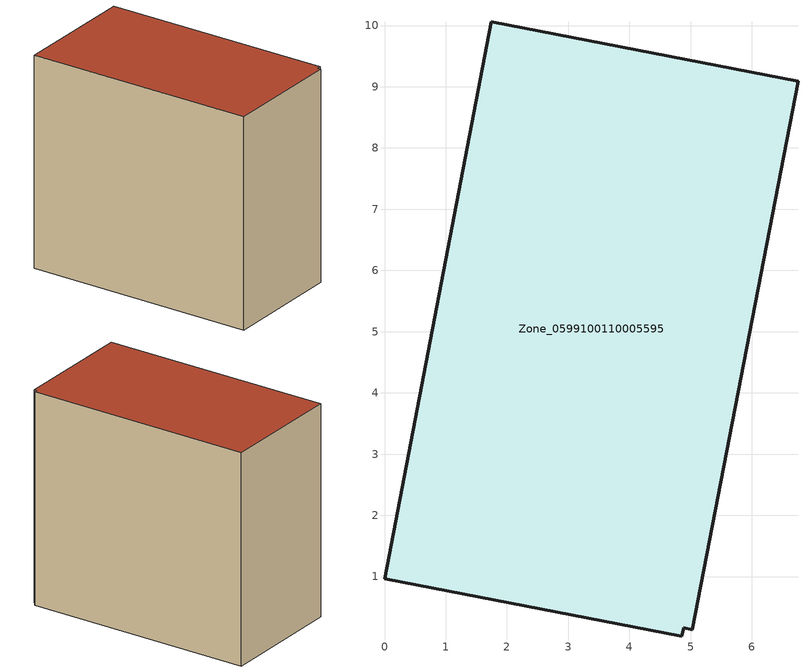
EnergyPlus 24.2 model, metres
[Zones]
Zone_0599100110005595
 floor ground (C_G): 4.89,0.17 4.86,0.03 0,0.96 1.74,10.06 6.75,9.09 5.02,0.13 z0
 wall outside (C_F): 6.75,9.09 1.74,10.06 0,0.96 4.86,0.03 4.89,0.17 5.02,0.13 6.75,9.09 z0:8.58
 roof outside (C_R): 5.02,0.13 6.75,9.09 1.74,10.06 0,0.96 4.86,0.03 4.89,0.17 z8.58
[BUILDING]
Pand.0599100110005595: North Axis=0; Terrain=City; Loads Convergence Tolerance Value=0.04; Temperature Convergence Tolerance Value=0.4; Solar Distribution=FullExterior; Maximum Number of Warmup Days=25; Minimum Number of Warmup Days=1
[Site:Location]
Rotterdam.The.Hague.AP_ZH_NLD Design_Conditions: Latitude=51.96; Longitude=4.45; Time Zone=1; Elevation=-4.5
[SITE:GROUNDTEMPERATURE:BUILDINGSURFACE]
18, 18, 18, 18, 18, 18, 18, 18, 18, 18, 18, 18
[MATERIAL] Thermal Absorptance=0.9; Solar Absorptance=0.7; Visible Absorptance=0.7
Name | Roughness | Thickness | Conductivity | Density | Specific Heat
G.TI.2015-2018 | MediumSmooth | 0.15 | 0.0428571 | 540 | 1210
F.TI.2015-2018 | Rough | 0.3 | 0.0666667 | 1920 | 840
R.TI.2015-2018 | MediumRough | 0.2 | 0.0333333 | 1500 | 1000
[CONSTRUCTION]
C_G: G.TI.2015-2018
C_F: F.TI.2015-2018
C_R: R.TI.2015-2018
[ZONE]
Zone_0599100110005595: Type=1; Multiplier=1; Ceiling Height=Autocalculate; Volume=Autocalculate; Floor Area=autocalculate; Part of Total Floor Area=Yes
[ZONEINFILTRATION:DESIGNFLOWRATE]
Infil_Zone_0599100110005595: Zone or ZoneList or Space or SpaceList=Zone_0599100110005595; Schedule=AlwaysOn; Design Flow Rate Calculation Method=Flow/Area; Flow Rate per Floor Area=0.0015; Constant Term Coefficient=1; Temperature Term Coefficient=0; Velocity Term Coefficient=0; Velocity Squared Term Coefficient=0
[HVACTEMPLATE:ZONE:IDEALLOADSAIRSYSTEM]
Zone_0599100110005595: Maximum Heating Supply Air Temperature=50; Minimum Cooling Supply Air Temperature=13; Maximum Heating Supply Air Humidity Ratio=0.0156; Minimum Cooling Supply Air Humidity Ratio=0.0077; Heating Limit=NoLimit; Cooling Limit=NoLimit; Dehumidification Control Type=ConstantSensibleHeatRatio; Cooling Sensible Heat Ratio=0.7; Dehumidification Setpoint=60; Humidification Control Type=None; Humidification Setpoint=30; Outdoor Air Method=None; Outdoor Air Flow Rate per Person=0.00944; Outdoor Air Flow Rate per Zone Floor Area=0; Outdoor Air Flow Rate per Zone=0; Demand Controlled Ventilation Type=None; Outdoor Air Economizer Type=NoEconomizer; Heat Recovery Type=None; Sensible Heat Recovery Effectiveness=0.7; Latent Heat Recovery Effectiveness=0.65
[ZONECONTROL:THERMOSTAT]
ThermostatControl_Zone_0599100110005595: Zone or ZoneList=Zone_0599100110005595; Control Type Schedule=DualSetpointControlType; Control 1=Thermostat_Zone_0599100110005595; Temperature Difference Between Cutout And Setpoint=0
[THERMOSTATSETPOINT:DUALSETPOINT]
Thermostat_Zone_0599100110005595: Heating Setpoint Temperature Schedule=HeatingSetpoint_Zone_0599100110005595; Cooling Setpoint Temperature Schedule=CoolingSetpoint_Zone_0599100110005595
[SCHEDULE:COMPACT]
HeatingSetpoint_Zone_0599100110005595: Through: 12/31, For: AllDays, Until: 24:00, 21
CoolingSetpoint_Zone_0599100110005595: Through: 12/31, For: AllDays, Until: 24:00, 24
DualSetpointControlType: Through: 12/31, For: AllDays, Until: 24:00, 4
AlwaysOn: Through: 12/31, For: AllDays, Until: 24:00, 1
